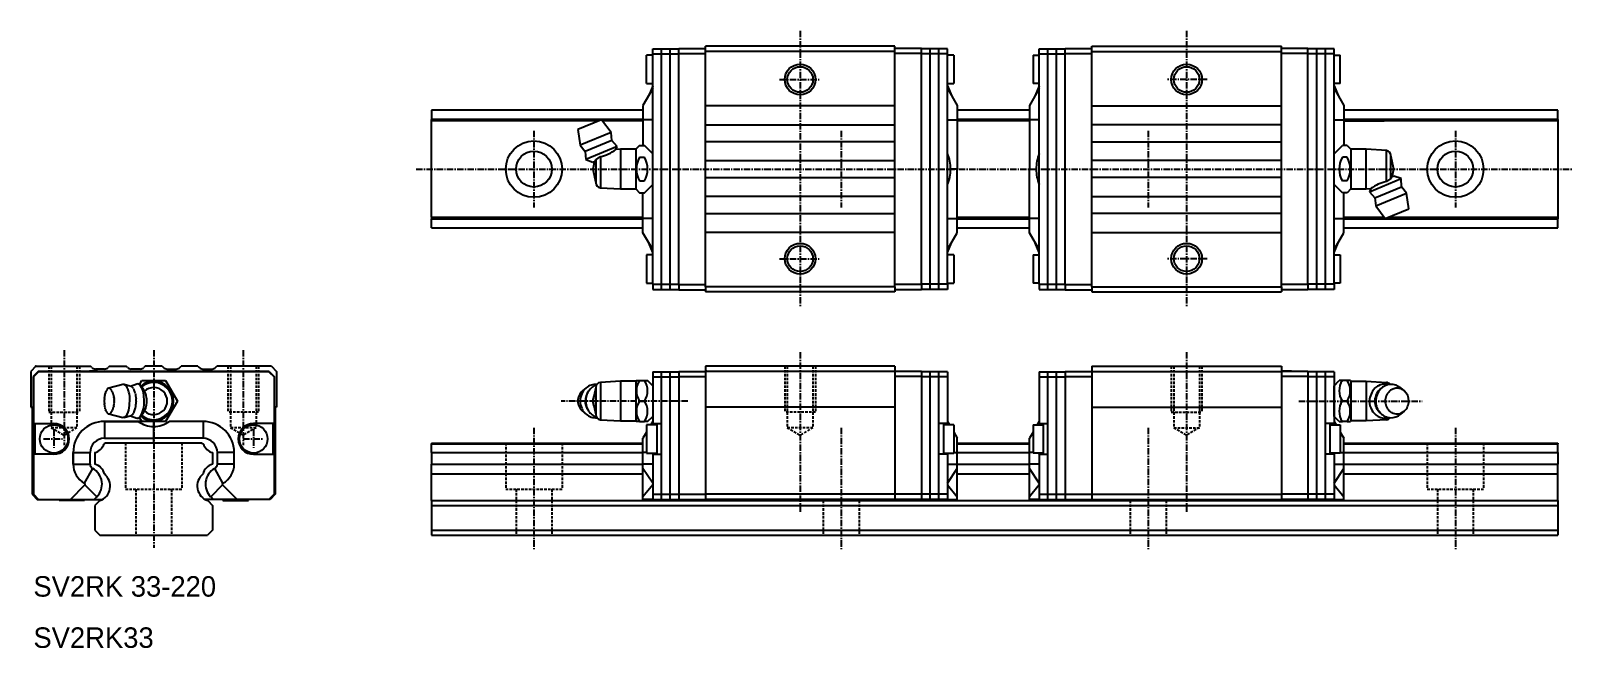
# Model space of a CAD drawing. Extents: x 10 to 311, y 10 to 130.
import ezdxf

# ---------------------------------------------------------------- set-up
doc = ezdxf.new("R2010")
doc.units = 0
doc.linetypes.add('CENTER', pattern=[2, 1.25, -0.25, 0.25, -0.25])
doc.linetypes.add('DASHED', pattern=[0.75, 0.5, -0.25])
doc.layers.get('0').update_dxf_attribs({"linetype": 'CONTINUOUS'})
doc.layers.add('CENTER', color=1, linetype='CENTER')

msp = doc.modelspace()

# ---------------------------------------------------------------- linework, layer by layer
at = {"color": 7, "linetype": 'CONTINUOUS'}
for p, q in [((130.97, 126), (130.97, 127)), ((130.97, 127), (136.07, 127)), ((132.67, 80), (132.67, 127)), ((134.37, 80), (134.37, 127)), ((136.07, 126.05), (136.07, 127.05)), ((136.07, 127.05), (141.27, 127.05)), ((178.27, 127.5), (141.27, 127.5)), ((141.27, 126.5), (141.27, 127.5)), ((178.27, 126.5), (178.27, 127.5)), ((183.47, 127.05), (178.27, 127.05)), ((183.47, 126.05), (183.47, 127.05)), ((188.57, 127), (183.47, 127)), ((185.17, 80), (185.17, 127)), ((186.87, 80), (186.87, 127)), ((188.57, 126), (188.57, 127)), ((206.47, 127), (211.57, 127)), ((206.47, 126), (206.47, 127)), ((208.17, 80), (208.17, 127)), ((209.87, 80), (209.87, 127)), ((211.57, 127.05), (216.77, 127.05)), ((211.57, 126.05), (211.57, 127.05)), ((216.77, 127.5), (253.77, 127.5)), ((216.77, 126.5), (216.77, 127.5)), ((253.77, 126.5), (253.77, 127.5)), ((258.97, 127.05), (253.77, 127.05)), ((258.97, 126.05), (258.97, 127.05)), ((264.07, 127), (258.97, 127)), ((260.67, 80), (260.67, 127)), ((262.37, 80), (262.37, 127)), ((264.07, 126), (264.07, 127)), ((130.97, 125.75), (129.77, 125.75)), ((130.97, 125.75), (129.77, 125.75)), ((129.77, 120.25), (129.77, 125.75)), ((129.77, 120.25), (129.77, 125.75)), ((130.97, 81), (130.97, 126)), ((130.97, 126), (136.07, 126)), ((136.07, 126.05), (141.27, 126.05)), ((136.07, 80.95), (136.07, 126.05)), ((141.27, 80.5), (141.27, 126.5)), ((178.27, 126.5), (141.27, 126.5)), ((178.27, 80.5), (178.27, 126.5)), ((183.47, 126.05), (178.27, 126.05)), ((183.47, 80.95), (183.47, 126.05)), ((188.57, 126), (183.47, 126)), ((188.57, 81), (188.57, 126)), ((189.77, 125.75), (188.57, 125.75)), ((189.77, 125.75), (189.77, 120.25)), ((205.27, 125.75), (205.27, 120.25)), ((205.27, 125.75), (206.47, 125.75)), ((206.47, 81), (206.47, 126)), ((206.47, 126), (211.57, 126)), ((211.57, 80.95), (211.57, 126.05)), ((211.57, 126.05), (216.77, 126.05)), ((216.77, 126.5), (253.77, 126.5)), ((216.77, 80.5), (216.77, 126.5)), ((253.77, 80.5), (253.77, 126.5)), ((258.97, 126.05), (253.77, 126.05)), ((258.97, 80.95), (258.97, 126.05)), ((264.07, 126), (258.97, 126)), ((264.07, 81), (264.07, 126)), ((264.07, 125.75), (265.27, 125.75)), ((264.07, 125.75), (265.27, 125.75)), ((265.27, 120.25), (265.27, 125.75)), ((265.27, 120.25), (265.27, 125.75)), ((130.97, 119.23), (129.07, 115.93)), ((130.97, 119.23), (129.07, 115.93)), ((129.77, 120.25), (130.97, 120.25)), ((129.77, 120.25), (130.97, 120.25)), ((130.97, 119.78), (130.2, 117.9)), ((130.97, 119.78), (130.2, 117.9)), ((188.57, 120.25), (189.77, 120.25)), ((188.57, 119.78), (189.34, 117.9)), ((188.57, 119.23), (190.47, 115.93)), ((206.47, 119.23), (204.57, 115.93)), ((206.47, 120.25), (205.27, 120.25)), ((206.47, 119.78), (205.7, 117.9)), ((265.27, 120.25), (264.07, 120.25)), ((265.27, 120.25), (264.07, 120.25)), ((264.07, 119.78), (264.84, 117.9)), ((264.07, 119.78), (264.84, 117.9)), ((264.07, 119.23), (265.97, 115.93)), ((264.07, 119.23), (265.97, 115.93)), ((129.07, 115), (87.77, 115)), ((87.77, 115), (87.77, 113.2)), ((129.07, 115.93), (129.07, 113.13)), ((129.07, 115.93), (129.07, 113.13)), ((178.27, 115.85), (141.27, 115.85)), ((190.47, 115.93), (190.47, 113.13)), ((204.57, 115), (190.47, 115)), ((204.57, 115.93), (204.57, 113.13)), ((216.77, 115.85), (253.77, 115.85)), ((265.97, 115.93), (265.97, 113.13)), ((265.97, 115.93), (265.97, 113.13)), ((307.77, 115), (265.97, 115)), ((307.77, 113.2), (307.77, 115)), ((129.07, 113.2), (87.77, 113.2)), ((87.77, 112.9), (87.77, 113.2)), ((120.4, 112.9), (87.77, 112.9)), ((87.77, 94.1), (87.77, 112.9)), ((120.98, 113.14), (116.36, 111.23)), ((122.83, 110.66), (120.98, 113.14)), ((129.07, 112.9), (121.16, 112.9)), ((129.07, 113.13), (129.07, 108.12)), ((129.07, 113.13), (129.07, 108.12)), ((130.97, 113.13), (129.07, 113.13)), ((130.97, 113.13), (129.07, 113.13)), ((141.27, 112.15), (178.27, 112.15)), ((188.57, 113.13), (190.47, 113.13)), ((204.57, 113.2), (190.47, 113.2)), ((190.47, 113.13), (190.47, 103.5)), ((204.57, 112.9), (190.47, 112.9)), ((204.57, 113.13), (204.57, 103.5)), ((206.47, 113.13), (204.57, 113.13)), ((253.77, 112.15), (216.77, 112.15)), ((264.07, 113.13), (265.97, 113.13)), ((264.07, 113.13), (265.97, 113.13)), ((307.77, 113.2), (265.97, 113.2)), ((265.97, 113.13), (265.97, 108.12)), ((265.97, 113.13), (265.97, 108.12)), ((307.77, 112.9), (265.97, 112.9)), ((265.97, 112.9), (273.88, 112.9)), ((307.77, 113.2), (307.77, 112.9)), ((307.77, 112.9), (307.77, 94.1)), ((116.36, 111.23), (116.81, 108.17)), ((122.83, 110.66), (116.81, 108.17)), ((123.01, 109.11), (117.78, 106.94)), ((123.01, 109.11), (122.83, 110.66)), ((124.06, 107.92), (123.01, 109.11)), ((178.27, 108.85), (141.27, 108.85)), ((216.77, 108.85), (253.77, 108.85)), ((116.81, 108.17), (117.78, 106.94)), ((117.78, 106.94), (117.88, 105.36)), ((124.06, 107.92), (117.88, 105.36)), ((119.87, 105.31), (120.75, 105.95)), ((120.75, 105.95), (120.75, 99.86)), ((123.78, 107.32), (124.06, 107.92)), ((124.67, 107.37), (123.78, 107.32)), ((123.78, 107.32), (123.78, 107.32)), ((123.78, 107.32), (123.78, 107.32)), ((124.67, 107.37), (124.67, 99.62)), ((127.67, 107.37), (124.67, 107.37)), ((128.41, 108.12), (127.67, 107.37)), ((127.67, 107.37), (127.67, 99.62)), ((128.41, 108.12), (129.35, 108.12)), ((128.41, 105.81), (129.35, 105.81)), ((130.97, 106.5), (129.35, 108.12)), ((264.07, 106.5), (265.69, 108.12)), ((266.63, 108.12), (265.69, 108.12)), ((266.63, 105.81), (265.69, 105.81)), ((266.63, 108.12), (267.37, 107.37)), ((267.37, 107.37), (267.37, 99.62)), ((270.37, 107.37), (267.37, 107.37)), ((270.37, 99.62), (270.37, 107.37)), ((274.29, 107.14), (270.37, 107.37)), ((274.29, 101.05), (274.29, 107.14)), ((275.17, 101.69), (275.17, 106.15)), ((275.77, 103.5), (275.17, 106.15)), ((117.88, 105.36), (119.27, 104.86)), ((119.27, 104.86), (119.75, 105.05)), ((119.61, 105), (119.27, 103.5)), ((119.27, 103.5), (119.87, 100.85)), ((119.75, 105.05), (119.87, 105.31)), ((119.87, 105.31), (119.87, 100.85)), ((141.27, 105.15), (178.27, 105.15)), ((190.47, 103.5), (189.16, 103.5)), ((190.47, 93.87), (190.47, 103.5)), ((204.57, 93.87), (204.57, 103.5)), ((204.57, 103.5), (205.88, 103.5)), ((253.77, 105.15), (216.77, 105.15)), ((275.43, 102), (275.77, 103.5)), ((120.75, 99.86), (124.67, 99.62)), ((124.67, 99.62), (127.67, 99.62)), ((127.67, 99.62), (128.41, 98.88)), ((128.41, 101.19), (129.35, 101.19)), ((129.35, 98.88), (130.97, 100.5)), ((141.27, 101.85), (178.27, 101.85)), ((253.77, 101.85), (216.77, 101.85)), ((265.69, 98.88), (264.07, 100.5)), ((266.63, 101.19), (265.69, 101.19)), ((267.37, 99.62), (266.63, 98.88)), ((267.37, 99.62), (270.37, 99.62)), ((270.37, 99.62), (271.26, 99.68)), ((270.99, 99.08), (277.16, 101.64)), ((271.26, 99.68), (270.99, 99.08)), ((271.26, 99.68), (271.26, 99.68)), ((271.26, 99.68), (271.26, 99.68)), ((272.03, 97.89), (277.26, 100.06)), ((275.17, 101.69), (274.29, 101.05)), ((275.43, 102), (275.17, 101.69)), ((275.77, 102.14), (275.29, 101.95)), ((277.16, 101.64), (275.77, 102.14)), ((277.26, 100.06), (277.16, 101.64)), ((278.23, 98.83), (277.26, 100.06)), ((128.41, 98.88), (129.35, 98.88)), ((129.07, 93.87), (129.07, 98.88)), ((178.27, 98.15), (141.27, 98.15)), ((216.77, 98.15), (253.77, 98.15)), ((266.63, 98.88), (265.69, 98.88)), ((265.97, 93.87), (265.97, 98.88)), ((270.99, 99.08), (272.03, 97.89)), ((272.03, 97.89), (272.21, 96.34)), ((272.21, 96.34), (278.23, 98.83)), ((278.68, 95.77), (278.23, 98.83)), ((87.77, 94.1), (129.07, 94.1)), ((87.77, 94.1), (87.77, 93.8)), ((87.77, 93.8), (129.07, 93.8)), ((87.77, 92), (87.77, 93.8)), ((129.07, 91.07), (129.07, 93.87)), ((130.97, 93.87), (129.07, 93.87)), ((141.27, 94.85), (178.27, 94.85)), ((188.57, 93.87), (190.47, 93.87)), ((190.47, 94.1), (204.57, 94.1)), ((190.47, 91.07), (190.47, 93.87)), ((190.47, 93.8), (204.57, 93.8)), ((206.47, 93.87), (204.57, 93.87)), ((204.57, 91.07), (204.57, 93.87)), ((253.77, 94.85), (216.77, 94.85)), ((264.07, 93.87), (265.97, 93.87)), ((265.97, 94.1), (273.88, 94.1)), ((265.97, 91.07), (265.97, 93.87)), ((265.97, 93.8), (307.77, 93.8)), ((272.21, 96.34), (274.06, 93.86)), ((274.06, 93.86), (278.68, 95.77)), ((274.64, 94.1), (307.77, 94.1)), ((307.77, 94.1), (307.77, 93.8)), ((307.77, 92), (307.77, 93.8)), ((87.77, 92), (129.07, 92)), ((130.97, 87.77), (129.07, 91.07)), ((178.27, 91.15), (141.27, 91.15)), ((188.57, 87.77), (190.47, 91.07)), ((190.47, 92), (204.57, 92)), ((206.47, 87.77), (204.57, 91.07)), ((216.77, 91.15), (253.77, 91.15)), ((264.07, 87.77), (265.97, 91.07)), ((265.97, 92), (307.77, 92)), ((130.97, 87.22), (130.2, 89.1)), ((188.57, 87.22), (189.34, 89.1)), ((206.47, 87.22), (205.7, 89.1)), ((264.07, 87.22), (264.84, 89.1)), ((130.97, 86.75), (129.77, 86.75)), ((129.77, 86.75), (129.77, 81.25)), ((189.77, 86.75), (188.57, 86.75)), ((189.77, 86.75), (189.77, 81.25)), ((205.27, 86.75), (205.27, 81.25)), ((205.27, 86.75), (206.47, 86.75)), ((264.07, 86.75), (265.27, 86.75)), ((265.27, 86.75), (265.27, 81.25)), ((129.77, 81.25), (130.97, 81.25)), ((130.97, 81), (130.97, 80)), ((130.97, 81), (136.07, 81)), ((130.97, 80), (136.07, 80)), ((136.07, 80.95), (141.27, 80.95)), ((136.07, 80.95), (136.07, 79.95)), ((136.07, 79.95), (141.27, 79.95)), ((178.27, 80.5), (141.27, 80.5)), ((141.27, 80.5), (141.27, 79.5)), ((178.27, 79.5), (141.27, 79.5)), ((183.47, 80.95), (178.27, 80.95)), ((178.27, 80.5), (178.27, 79.5)), ((183.47, 79.95), (178.27, 79.95)), ((188.57, 81), (183.47, 81)), ((183.47, 80.95), (183.47, 79.95)), ((188.57, 80), (183.47, 80)), ((188.57, 81.25), (189.77, 81.25)), ((188.57, 81), (188.57, 80)), ((206.47, 81.25), (205.27, 81.25)), ((206.47, 81), (206.47, 80)), ((206.47, 81), (211.57, 81)), ((206.47, 80), (211.57, 80)), ((211.57, 80.95), (216.77, 80.95)), ((211.57, 80.95), (211.57, 79.95)), ((211.57, 79.95), (216.77, 79.95)), ((216.77, 80.5), (253.77, 80.5)), ((216.77, 80.5), (216.77, 79.5)), ((216.77, 79.5), (253.77, 79.5)), ((258.97, 80.95), (253.77, 80.95)), ((253.77, 80.5), (253.77, 79.5)), ((258.97, 79.95), (253.77, 79.95)), ((264.07, 81), (258.97, 81)), ((258.97, 80.95), (258.97, 79.95)), ((264.07, 80), (258.97, 80)), ((265.27, 81.25), (264.07, 81.25)), ((264.07, 81), (264.07, 80)), ((10.5, 65), (9.5, 64)), ((9.5, 64), (9.5, 57)), ((10.95, 64), (9.95, 63)), ((11, 63.9), (10, 62.9)), ((10.5, 65), (21.15, 65)), ((56.05, 64), (10.95, 64)), ((56, 63.9), (11, 63.9)), ((21.41, 64.74), (21.15, 65)), ((21.9, 64.05), (21.62, 64.05)), ((23.89, 64.45), (22.11, 64.45)), ((24.85, 65), (24.59, 64.74)), ((24.85, 65), (28.15, 65)), ((28.41, 64.74), (28.15, 65)), ((30.89, 64.45), (29.11, 64.45)), ((31.85, 65), (31.59, 64.74)), ((35.15, 65), (31.85, 65)), ((35.15, 65), (35.41, 64.74)), ((36.11, 64.45), (37.89, 64.45)), ((38.59, 64.74), (38.85, 65)), ((42.15, 65), (38.85, 65)), ((42.15, 65), (42.41, 64.74)), ((43.11, 64.45), (44.89, 64.45)), ((45.59, 64.74), (45.85, 65)), ((56.5, 65), (45.85, 65)), ((56, 63.9), (57, 62.9)), ((56.05, 64), (57.05, 63)), ((56.5, 65), (57.5, 64)), ((57.5, 64), (57.5, 57)), ((130.97, 63.9), (130.97, 62.9)), ((130.97, 63.9), (136.07, 63.9)), ((132.67, 39), (132.67, 63.9)), ((134.37, 39), (134.37, 63.9)), ((136.07, 64), (141.27, 64)), ((136.07, 64), (136.07, 63)), ((178.27, 65), (141.27, 65)), ((141.27, 65), (141.27, 64)), ((141.57, 64.05), (141.27, 64.05)), ((178.27, 64), (141.27, 64)), ((141.27, 64), (141.27, 57)), ((141.57, 64), (141.57, 64.05)), ((178.27, 65), (178.27, 64)), ((183.47, 64), (178.27, 64)), ((178.27, 64), (178.27, 57)), ((183.47, 64), (183.47, 63)), ((188.57, 63.9), (183.47, 63.9)), ((185.17, 39), (185.17, 63.9)), ((186.87, 39), (186.87, 63.9)), ((188.57, 63.9), (188.57, 62.9)), ((206.47, 63.9), (211.57, 63.9)), ((206.47, 63.9), (206.47, 62.9)), ((208.17, 39), (208.17, 63.9)), ((209.87, 39), (209.87, 63.9)), ((211.57, 64), (216.77, 64)), ((211.57, 64), (211.57, 63)), ((216.77, 65), (253.77, 65)), ((216.77, 65), (216.77, 64)), ((216.77, 64), (253.77, 64)), ((216.77, 64), (216.77, 57)), ((253.77, 65), (253.77, 64)), ((255.77, 64.05), (253.77, 64.05)), ((258.97, 64), (253.77, 64)), ((253.77, 64), (253.77, 57)), ((255.77, 64), (255.77, 64.05)), ((258.97, 64), (258.97, 63)), ((264.07, 63.9), (258.97, 63.9)), ((260.67, 39), (260.67, 63.9)), ((262.37, 39), (262.37, 63.9)), ((264.07, 63.9), (264.07, 62.9)), ((9.95, 63), (9.95, 49.05)), ((10, 62.9), (10, 53.8)), ((27.46, 61.44), (24.72, 60.69)), ((29.1, 61.02), (27.73, 61.44)), ((30.18, 61.51), (28.96, 61.06)), ((30.73, 61.4), (31.19, 62.2)), ((31.36, 60.62), (30.94, 61.18)), ((31.19, 62.2), (35.81, 62.2)), ((31.69, 60.13), (31.36, 60.62)), ((35.81, 62.2), (38.12, 58.2)), ((57, 62.9), (57, 53.8)), ((57.05, 63), (57.05, 40)), ((117.98, 60.78), (117.26, 60.18)), ((119.87, 60.85), (119.27, 58.2)), ((119.87, 60.85), (119.87, 55.55)), ((124.67, 62.07), (120.75, 61.84)), ((120.75, 61.84), (120.75, 54.56)), ((127.67, 62.07), (124.67, 62.07)), ((124.67, 62.07), (124.67, 54.32)), ((127.8, 62.2), (127.67, 62.07)), ((127.67, 62.07), (127.67, 54.32)), ((127.8, 62.2), (128.41, 62.2)), ((128.41, 62.2), (129.35, 62.2)), ((129.35, 62.2), (129.97, 62.2)), ((130.97, 61.2), (129.97, 62.2)), ((130.97, 62.9), (136.07, 62.9)), ((130.97, 62.9), (130.97, 53.8)), ((136.07, 63), (141.27, 63)), ((136.07, 63), (136.07, 40)), ((183.47, 63), (178.27, 63)), ((183.47, 63), (183.47, 40)), ((188.57, 62.9), (183.47, 62.9)), ((188.57, 62.9), (188.57, 53.8)), ((206.47, 62.9), (206.47, 53.8)), ((206.47, 62.9), (211.57, 62.9)), ((211.57, 63), (216.77, 63)), ((211.57, 63), (211.57, 40)), ((258.97, 63), (253.77, 63)), ((258.97, 63), (258.97, 40)), ((264.07, 62.9), (258.97, 62.9)), ((264.07, 62.9), (264.07, 53.8)), ((264.07, 61.2), (265.07, 62.2)), ((264.07, 55.2), (264.07, 61.2)), ((265.69, 62.2), (265.07, 62.2)), ((266.63, 62.2), (265.69, 62.2)), ((267.25, 62.2), (266.63, 62.2)), ((267.25, 62.2), (267.37, 62.07)), ((267.37, 62.07), (270.37, 62.07)), ((267.37, 62.07), (267.37, 58.2)), ((270.37, 62.07), (270.37, 58.2)), ((270.37, 62.07), (274.29, 61.84)), ((272.85, 60.27), (273.16, 60.58)), ((274.29, 61.84), (274.29, 61.53)), ((277.06, 60.78), (277.78, 60.18)), ((31.95, 59.63), (31.69, 60.13)), ((38.12, 58.2), (35.81, 54.2)), ((119.27, 58.2), (119.87, 55.55)), ((128.41, 58.2), (129.35, 58.2)), ((266.63, 58.2), (265.69, 58.2)), ((267.37, 58.2), (267.37, 54.32)), ((270.37, 58.2), (270.37, 54.32)), ((9.5, 57), (9.75, 57)), ((9.75, 57), (9.75, 40)), ((23.87, 54.23), (30.46, 54.23)), ((23.87, 54.23), (23.87, 50.93)), ((30.46, 54.23), (23.87, 54.23)), ((23.87, 54.23), (23.87, 50.93)), ((24.72, 55.71), (27.46, 54.96)), ((27.73, 54.96), (29.1, 55.38)), ((28.96, 55.34), (30.18, 54.89)), ((31.17, 54.23), (30.46, 54.23)), ((31.19, 54.2), (30.73, 55)), ((30.94, 55.22), (31.36, 55.78)), ((31.36, 55.78), (31.69, 56.27)), ((31.69, 56.27), (31.95, 56.77)), ((43.13, 54.23), (36.54, 54.23)), ((43.13, 54.23), (43.13, 50.93)), ((57.25, 57), (57.25, 40)), ((57.5, 57), (57.25, 57)), ((120.75, 54.56), (124.67, 54.32)), ((124.67, 54.32), (127.67, 54.32)), ((127.67, 54.32), (127.8, 54.2)), ((129.97, 54.2), (130.97, 55.2)), ((130.97, 54.23), (130.58, 53.55)), ((178.27, 57), (141.27, 57)), ((141.27, 57), (141.27, 40)), ((178.27, 57), (178.27, 40)), ((188.57, 54.23), (188.96, 53.55)), ((206.47, 54.23), (206.08, 53.55)), ((216.77, 57), (253.77, 57)), ((216.77, 57), (216.77, 40)), ((253.77, 57), (253.77, 40)), ((265.07, 54.2), (264.07, 55.2)), ((264.07, 54.23), (264.46, 53.55)), ((267.37, 54.32), (267.25, 54.2)), ((270.37, 54.32), (267.37, 54.32)), ((274.29, 54.56), (270.37, 54.32)), ((273.16, 55.82), (272.85, 56.13)), ((274.29, 54.87), (274.29, 54.56)), ((277.78, 56.22), (277.06, 55.62)), ((10, 53.8), (14, 53.8)), ((10.25, 53.8), (10.25, 47.8)), ((35.81, 54.2), (31.19, 54.2)), ((33.5, 53.22), (33.5, 54.2)), ((33.5, 53.21), (33.5, 53.22)), ((33.5, 53.2), (33.5, 53.21)), ((33.5, 50.93), (33.5, 53.2)), ((33.5, 50.93), (33.5, 53.2)), ((57, 53.8), (53, 53.8)), ((56.75, 53.8), (56.75, 47.8)), ((56.75, 53.8), (56.75, 47.8)), ((128.41, 54.2), (127.8, 54.2)), ((128.41, 54.2), (129.35, 54.2)), ((129.77, 52.15), (129.07, 50.93)), ((129.97, 54.2), (129.35, 54.2)), ((129.77, 53.55), (129.77, 48.05)), ((131.77, 53.55), (129.77, 53.55)), ((130.97, 53.55), (130.97, 53.8)), ((130.97, 53.8), (132.67, 53.8)), ((131.77, 53.8), (131.77, 47.8)), ((131.77, 53.8), (131.77, 47.8)), ((188.57, 53.8), (186.87, 53.8)), ((187.77, 53.8), (187.77, 47.8)), ((189.77, 53.55), (187.77, 53.55)), ((188.57, 53.55), (188.57, 53.8)), ((189.77, 53.55), (189.77, 48.05)), ((189.77, 52.15), (190.47, 50.93)), ((205.27, 52.15), (204.57, 50.93)), ((205.27, 53.55), (205.27, 48.05)), ((205.27, 53.55), (207.27, 53.55)), ((206.47, 53.8), (208.17, 53.8)), ((206.47, 53.55), (206.47, 53.8)), ((207.27, 53.8), (207.27, 47.8)), ((264.07, 53.8), (262.37, 53.8)), ((263.27, 53.8), (263.27, 47.8)), ((263.27, 53.8), (263.27, 47.8)), ((263.27, 53.55), (265.27, 53.55)), ((264.07, 53.55), (264.07, 53.8)), ((265.07, 54.2), (265.69, 54.2)), ((265.27, 53.55), (265.27, 48.05)), ((265.27, 52.15), (265.97, 50.93)), ((266.63, 54.2), (265.69, 54.2)), ((266.63, 54.2), (267.25, 54.2)), ((9.95, 44.95), (9.95, 49.05)), ((9.95, 49.05), (9.95, 44.95)), ((9.95, 49.05), (10.25, 49.05)), ((24.1, 50), (23.8, 49.83)), ((23.87, 50.93), (33.5, 50.93)), ((23.87, 50.93), (33.5, 50.93)), ((42.9, 50), (24.1, 50)), ((43.13, 50.93), (33.5, 50.93)), ((33.5, 50), (33.5, 50.93)), ((42.9, 50), (43.2, 49.83)), ((87.77, 50), (129.07, 50)), ((87.77, 50), (87.77, 49.83)), ((87.77, 49.83), (129.07, 49.83)), ((87.77, 48.15), (87.77, 49.83)), ((129.07, 48.13), (129.07, 50.93)), ((190.47, 48.13), (190.47, 50.93)), ((190.47, 50), (204.57, 50)), ((190.47, 49.83), (204.57, 49.83)), ((204.57, 48.13), (204.57, 50.93)), ((265.97, 48.13), (265.97, 50.93)), ((265.97, 50), (307.77, 50)), ((265.97, 49.83), (307.77, 49.83)), ((307.77, 50), (307.77, 49.83)), ((307.77, 48.15), (307.77, 49.83)), ((14, 47.8), (10, 47.8)), ((10, 47.8), (10, 40)), ((17.77, 45.9), (17.77, 48.13)), ((17.77, 48.13), (17.77, 45.9)), ((17.77, 48.13), (21.07, 48.13)), ((17.77, 48.13), (21.07, 48.13)), ((17.77, 45.9), (21.07, 45.9)), ((17.77, 45.9), (21.07, 45.9)), ((21.07, 45.9), (21.07, 48.13)), ((21.07, 45.9), (21.07, 48.13)), ((22, 48.15), (22, 45.85)), ((45, 48.15), (45, 45.85)), ((45.93, 45.9), (45.93, 48.13)), ((49.23, 48.13), (45.93, 48.13)), ((49.23, 45.9), (45.93, 45.9)), ((49.23, 45.9), (49.23, 48.13)), ((53, 47.8), (57, 47.8)), ((57, 47.8), (57, 40)), ((87.77, 48.15), (129.07, 48.15)), ((87.77, 48.15), (87.77, 45.85)), ((87.77, 45.85), (129.07, 45.85)), ((87.77, 43.96), (87.77, 45.85)), ((129.77, 48.13), (129.07, 48.13)), ((129.07, 45.9), (129.07, 48.13)), ((130.97, 45.9), (129.07, 45.9)), ((129.07, 45.03), (129.07, 45.9)), ((129.77, 48.05), (131.77, 48.05)), ((130.97, 47.8), (130.97, 48.05)), ((130.97, 47.8), (130.97, 40)), ((130.97, 47.8), (132.67, 47.8)), ((188.57, 47.8), (186.87, 47.8)), ((187.77, 48.05), (189.77, 48.05)), ((188.57, 47.8), (188.57, 48.05)), ((188.57, 47.8), (188.57, 40)), ((188.57, 45.9), (190.47, 45.9)), ((189.77, 48.13), (190.47, 48.13)), ((190.47, 48.15), (204.57, 48.15)), ((190.47, 45.9), (190.47, 48.13)), ((190.47, 45.03), (190.47, 45.9)), ((190.47, 45.85), (204.57, 45.85)), ((204.57, 45.9), (204.57, 48.13)), ((205.27, 48.13), (204.57, 48.13)), ((206.47, 45.9), (204.57, 45.9)), ((204.57, 45.03), (204.57, 45.9)), ((207.27, 48.05), (205.27, 48.05)), ((206.47, 47.8), (206.47, 48.05)), ((206.47, 47.8), (206.47, 40)), ((206.47, 47.8), (208.17, 47.8)), ((264.07, 47.8), (262.37, 47.8)), ((265.27, 48.05), (263.27, 48.05)), ((264.07, 47.8), (264.07, 48.05)), ((264.07, 47.8), (264.07, 40)), ((264.07, 45.9), (265.97, 45.9)), ((265.27, 48.13), (265.97, 48.13)), ((265.97, 48.15), (307.77, 48.15)), ((265.97, 45.9), (265.97, 48.13)), ((265.97, 45.03), (265.97, 45.9)), ((265.97, 45.85), (307.77, 45.85)), ((307.77, 48.15), (307.77, 45.85)), ((307.77, 43.96), (307.77, 45.85)), ((9.95, 44.95), (10, 44.95)), ((9.95, 44.95), (9.95, 40)), ((19.99, 42.14), (21.59, 45.03)), ((19.99, 42.14), (21.59, 45.03)), ((47.01, 42.14), (45.41, 45.03)), ((87.77, 43.96), (129.07, 43.96)), ((87.77, 38.76), (87.77, 43.96)), ((129.07, 39.49), (129.07, 45.03)), ((130.97, 42.14), (129.07, 45.03)), ((188.57, 42.14), (190.47, 45.03)), ((190.47, 39.49), (190.47, 45.03)), ((190.47, 43.96), (204.57, 43.96)), ((206.47, 42.14), (204.57, 45.03)), ((204.57, 39.49), (204.57, 45.03)), ((264.07, 42.14), (265.97, 45.03)), ((265.97, 39.49), (265.97, 45.03)), ((265.97, 43.96), (307.77, 43.96)), ((307.77, 38.76), (307.77, 43.96)), ((9.75, 40), (10.75, 39)), ((9.95, 40), (10.95, 39)), ((10, 40), (11, 39)), ((17.22, 39), (20.04, 41.82)), ((20.04, 41.82), (17.22, 39)), ((20.04, 41.82), (22.37, 39.49)), ((20.04, 41.82), (22.37, 39.49)), ((21.88, 39), (22.37, 39.49)), ((21.88, 39), (22.37, 39.49)), ((46.96, 41.82), (44.63, 39.49)), ((45.12, 39), (44.63, 39.49)), ((49.78, 39), (46.96, 41.82)), ((57, 40), (56, 39)), ((57.05, 40), (56.05, 39)), ((57.25, 40), (56.25, 39)), ((130.97, 41.82), (129.07, 39.49)), ((129.07, 39), (129.07, 39.49)), ((130.97, 40), (130.97, 39)), ((130.97, 40), (136.07, 40)), ((136.07, 40), (141.27, 40)), ((136.07, 40), (136.07, 39)), ((178.27, 40), (141.27, 40)), ((141.27, 40), (141.27, 39)), ((183.47, 40), (178.27, 40)), ((178.27, 40), (178.27, 39)), ((183.47, 40), (183.47, 39)), ((188.57, 40), (183.47, 40)), ((188.57, 41.82), (190.47, 39.49)), ((188.57, 40), (188.57, 39)), ((190.47, 39), (190.47, 39.49)), ((206.47, 41.82), (204.57, 39.49)), ((204.57, 39), (204.57, 39.49)), ((206.47, 40), (206.47, 39)), ((206.47, 40), (211.57, 40)), ((211.57, 40), (211.57, 39)), ((211.57, 40), (216.77, 40)), ((216.77, 40), (253.77, 40)), ((216.77, 40), (216.77, 39)), ((253.77, 40), (253.77, 39)), ((258.97, 40), (253.77, 40)), ((258.97, 40), (258.97, 39)), ((264.07, 40), (258.97, 40)), ((264.07, 41.82), (265.97, 39.49)), ((264.07, 40), (264.07, 39)), ((265.97, 39), (265.97, 39.49)), ((10.75, 39), (10.95, 39)), ((10.95, 39), (11, 39)), ((11, 39), (17.22, 39)), ((15, 38.96), (15, 38.8)), ((20, 38.8), (15, 38.8)), ((17.22, 39), (21.88, 39)), ((17.22, 39), (21.88, 39)), ((20, 38.8), (20, 39)), ((21.88, 39), (23.5, 39)), ((21.88, 39), (23.5, 39)), ((22.96, 38.76), (22, 37.8)), ((22, 37.8), (22, 33)), ((45.12, 39), (43.5, 39)), ((44.04, 38.76), (45, 37.8)), ((45, 37.8), (45, 33)), ((49.78, 39), (45.12, 39)), ((47, 39), (47, 38.8)), ((47, 38.8), (52, 38.8)), ((56, 39), (49.78, 39)), ((52, 38.8), (52, 39)), ((56.05, 39), (56, 39)), ((56.25, 39), (56.05, 39)), ((87.77, 38.76), (307.77, 38.76)), ((87.77, 38.76), (87.77, 37.8)), ((87.77, 37.8), (307.77, 37.8)), ((87.77, 37.8), (87.77, 33)), ((130.97, 39), (129.07, 39)), ((130.97, 39), (136.07, 39)), ((136.07, 39), (141.27, 39)), ((178.27, 39), (141.27, 39)), ((183.47, 39), (178.27, 39)), ((188.57, 39), (183.47, 39)), ((188.57, 39), (190.47, 39)), ((206.47, 39), (204.57, 39)), ((206.47, 39), (211.57, 39)), ((211.57, 39), (216.77, 39)), ((216.77, 39), (253.77, 39)), ((258.97, 39), (253.77, 39)), ((264.07, 39), (258.97, 39)), ((264.07, 39), (265.97, 39)), ((307.77, 38.76), (307.77, 37.8)), ((307.77, 37.8), (307.77, 33)), ((22, 33), (23, 32)), ((23, 32), (44, 32)), ((45, 33), (44, 32)), ((87.77, 33), (307.77, 33)), ((87.77, 33), (87.77, 32)), ((87.77, 32), (307.77, 32)), ((307.77, 33), (307.77, 32))]:
    msp.add_line(p, q, dxfattribs=at)
at = {"color": 3, "linetype": 'DASHED'}
for p, q in [((13, 65), (13, 56)), ((13.5, 65), (13.5, 53)), ((18.5, 65), (18.5, 53)), ((19, 65), (19, 56)), ((48, 65), (48, 56)), ((48.5, 65), (48.5, 53)), ((53.5, 65), (53.5, 53)), ((54, 65), (54, 56)), ((156.77, 65), (156.77, 56)), ((157.27, 65), (157.27, 53)), ((162.27, 65), (162.27, 53)), ((162.77, 65), (162.77, 56)), ((232.27, 65), (232.27, 56)), ((232.77, 65), (232.77, 53)), ((237.77, 65), (237.77, 53)), ((238.27, 65), (238.27, 56)), ((13, 56), (19, 56)), ((54, 56), (48, 56)), ((162.77, 56), (156.77, 56)), ((232.27, 56), (238.27, 56)), ((18.5, 53), (13.5, 53)), ((13.5, 53), (16, 51.56)), ((18.5, 53), (16, 51.56)), ((53.5, 53), (48.5, 53)), ((48.5, 53), (51, 51.56)), ((53.5, 53), (51, 51.56)), ((162.27, 53), (157.27, 53)), ((157.27, 53), (159.77, 51.56)), ((162.27, 53), (159.77, 51.56)), ((232.77, 53), (237.77, 53)), ((232.77, 53), (235.27, 51.56)), ((237.77, 53), (235.27, 51.56)), ((28, 50), (28, 41)), ((39, 50), (39, 41)), ((102.27, 50), (102.27, 41)), ((113.27, 50), (113.27, 41)), ((282.27, 50), (282.27, 41)), ((293.27, 50), (293.27, 41)), ((28, 41), (39, 41)), ((30, 41), (30, 32)), ((37, 41), (37, 32)), ((102.27, 41), (113.27, 41)), ((104.27, 41), (104.27, 32)), ((111.27, 41), (111.27, 32)), ((282.27, 41), (293.27, 41)), ((284.27, 41), (284.27, 32)), ((291.27, 41), (291.27, 32)), ((164.27, 38.76), (164.27, 32)), ((171.27, 38.76), (171.27, 32)), ((224.27, 38.76), (224.27, 32)), ((231.27, 38.76), (231.27, 32))]:
    msp.add_line(p, q, dxfattribs=at)
at = {"linetype": 'CONTINUOUS'}
for p, q in [((27.73, 61.44), (27.46, 61.44)), ((27.73, 54.96), (27.46, 54.96))]:
    msp.add_line(p, q, dxfattribs=at)
at = {"color": 3, "linetype": 'CONTINUOUS'}
for centre in [(159.77, 121), (235.27, 121), (159.77, 86), (235.27, 86)]:
    msp.add_circle(centre, 3, dxfattribs=at)
at = {"color": 7, "linetype": 'CONTINUOUS'}
for centre, radius in [((159.77, 121), 2.5), ((235.27, 121), 2.5), ((107.77, 103.5), 5.5), ((287.77, 103.5), 5.5), ((107.77, 103.5), 3.5), ((287.77, 103.5), 3.5), ((159.77, 86), 2.5), ((235.27, 86), 2.5), ((14, 50.8), 2.75), ((14, 50.8), 2.75), ((53, 50.8), 2.75)]:
    msp.add_circle(centre, radius, dxfattribs=at)
for centre, radius, start, end in [((119.33, 113.1), 7.29, 281.2292, 307.55), ((132.42, 103.5), 4.62, 150.0104, 209.9896), ((125.35, 103.5), 4.62, 330.0001, 29.9999), ((181.45, 103.57), 7.71, 359.4563, 22.6234), ((213.59, 103.57), 7.71, 157.3766, 180.5437), ((269.69, 103.5), 4.62, 150.0001, 209.9999), ((262.62, 103.5), 4.62, 330.0104, 29.9896), ((274.17, 106.15), 1, 0, 83.2229), ((181.45, 103.43), 7.71, 337.3766, 0.5437), ((213.59, 103.43), 7.71, 179.4563, 202.6234), ((120.87, 100.85), 1, 180, 263.2229), ((275.71, 93.9), 7.29, 101.2292, 127.55), ((21.62, 58.05), 6, 90, 97.5568), ((22.11, 65.45), 1, 225, 270), ((21.9, 58.55), 5.5, 82.1067, 90), ((23.89, 65.45), 1, 270, 315), ((29.11, 65.45), 1, 225, 270), ((30.89, 65.45), 1, 270, 315), ((36.11, 65.45), 1, 225, 270), ((37.89, 65.45), 1, 270, 315), ((43.11, 65.45), 1, 225, 270), ((44.89, 65.45), 1, 270, 315), ((25.27, 59.69), 1.18, 149.9462, 160.6158), ((26.34, 59.08), 2.41, 144.2871, 149.9462), ((24.78, 60.2), 0.49, 97.1639, 144.2871), ((24.67, 60.06), 0.628, 42.7713, 85.8209), ((23.84, 59.29), 1.76, 34.4113, 42.7713), ((24.16, 59.51), 1.37, 24.8028, 34.4113), ((27.32, 60.44), 1.08, 21.0278, 67.2834), ((7.76, 52.92), 22.03, 18.6519, 21.0278), ((28.51, 59.75), 1.39, 55.0676, 65.0564), ((28.94, 60.36), 0.646, 25.4744, 55.0676), ((49.96, 70.38), 22.64, 205.4744, 206.7542), ((30.36, 61.03), 0.511, 60.8171, 110.5992), ((30.13, 60.62), 0.984, 34.9878, 60.8171), ((28.29, 59.33), 3.23, 7.3525, 34.9878), ((33.5, 58.2), 3.88, 229.2393, 130.7607), ((33.5, 58.2), 3.64, 229.0058, 130.9942), ((33.5, 58.2), 2.65, 226.8285, 133.1715), ((120.11, 58.28), 3.29, 130.7852, 155.8923), ((119.83, 58.6), 2.86, 85.1547, 130.7852), ((121.07, 58.45), 3.11, 109.6894, 146.9357), ((120.87, 60.85), 1, 96.7771, 180), ((131.34, 60.2), 3.54, 145.6279, 214.3721), ((126.43, 60.2), 3.54, 325.6279, 34.3721), ((268.61, 60.2), 3.54, 145.6159, 214.3841), ((263.7, 60.2), 3.54, 325.6273, 34.3727), ((274.82, 58.07), 3.83, 136.741, 178.1041), ((273.68, 59.14), 2.27, 115.1296, 136.741), ((275.11, 58.21), 3.08, 126.2099, 230.7496), ((275.84, 58.12), 3.64, 137.6191, 178.8069), ((274.21, 58.02), 3.51, 88.6836, 115.1296), ((275.15, 58.75), 2.7, 91.7682, 137.6191), ((274.17, 60.85), 1, 36.791, 83.2229), ((274.25, 59.68), 1.85, 71.5934, 88.6836), ((276.34, 58.57), 2.12, 111.4007, 129.7266), ((275.16, 58.46), 2.99, 50.6705, 91.7682), ((276.39, 58.43), 2.27, 90.6006, 111.4007), ((276.39, 58.67), 2.03, 68.2985, 90.6006), ((276.25, 58.31), 2.42, 50.6319, 68.2985), ((25.68, 58.49), 1.81, 173.733, 180.0616), ((20.15, 58.48), 3.71, 356.9724, 0.0616), ((25.68, 58.19), 1.83, 176.9724, 183.2469), ((20.15, 57.88), 3.72, 0.1617, 3.2469), ((25.68, 57.89), 1.81, 180.1617, 186.4986), ((20.03, 59.11), 3.87, 353.733, 356.7047), ((20.01, 57.25), 3.89, 3.5403, 6.4986), ((25.66, 58.78), 1.77, 170.1836, 176.7047), ((25.66, 57.6), 1.77, 183.5403, 190.0814), ((19.66, 59.82), 4.32, 350.1836, 352.8665), ((19.62, 56.52), 4.37, 7.4277, 10.0814), ((25.61, 59.08), 1.68, 165.9229, 172.8665), ((18.44, 60.87), 5.71, 345.9229, 347.9835), ((25.51, 59.37), 1.51, 160.0922, 167.9835), ((2.24, 67.8), 23.24, 340.0922, 340.6158), ((19.84, 57.52), 6.13, 22.7591, 24.8028), ((23.8, 59.18), 1.84, 16.1339, 22.7591), ((-7.86, 50.02), 34.79, 15.7913, 16.1339), ((23.58, 58.91), 2.12, 10.2366, 15.7913), ((59.72, 50.72), 34.65, 169.0693, 169.4059), ((56.62, 64.88), 31.46, 190.2366, 190.607), ((23.46, 58.67), 2.29, 5.5412, 10.607), ((23.46, 57.72), 2.28, 349.0693, 354.1585), ((41.95, 60.46), 16.29, 185.5412, 186.2483), ((42.31, 55.79), 16.67, 173.4671, 174.1585), ((23.39, 58.43), 2.37, 1.408, 6.2483), ((23.4, 57.96), 2.37, 353.4671, 358.3172), ((39.4, 57.49), 13.64, 177.4766, 178.3172), ((39.33, 58.82), 13.57, 181.408, 182.2531), ((23.37, 58.19), 2.4, 357.4766, 2.2531), ((24.65, 58.62), 4.21, 354.2322, 18.6519), ((-46.46, 65.81), 75.68, 352.8838, 354.2322), ((28.5, 59.56), 1.4, 7.3483, 26.7542), ((54.94, 62.97), 25.26, 187.3483, 189.748), ((27.38, 57.54), 2.66, 340.7177, 1.156), ((34.97, 57.69), 4.94, 174.0912, 181.156), ((28.26, 58.39), 1.81, 354.0912, 9.748), ((9.45, 56.9), 22.23, 3.3561, 7.3525), ((26.53, 57.9), 5.12, 345.9353, 3.3561), ((26.84, 58.2), 5.31, 344.3386, 15.6614), ((119.11, 58.19), 2.75, 156.3696, 179.7225), ((118.99, 58.19), 2.63, 179.7225, 204.1854), ((118.82, 58.31), 2.43, 129.9202, 156.3696), ((120.26, 58.21), 3.45, 155.8923, 180.1998), ((120.37, 58.21), 3.56, 180.1998, 203.7081), ((120.91, 58.19), 3.14, 141.4466, 179.7942), ((120.76, 58.19), 2.98, 179.7942, 196.5767), ((121.34, 58.22), 3.46, 163.2854, 180.3436), ((121.64, 58.22), 3.76, 180.3436, 196.0273), ((120.99, 58.26), 3.23, 196.5767, 217.9131), ((121.48, 58.18), 3.61, 146.9357, 163.2854), ((121.67, 58.2), 2.4, 154.7068, 179.7781), ((121.73, 58.22), 2.46, 180.3823, 205.1326), ((131.34, 56.2), 3.54, 145.6279, 214.3721), ((126.43, 56.2), 3.54, 325.6279, 34.3721), ((268.61, 56.2), 3.54, 145.6273, 214.3727), ((263.7, 56.2), 3.54, 325.6273, 34.3727), ((274.26, 58.09), 3.28, 178.1041, 241.8177), ((275.48, 58.13), 3.28, 178.8069, 224.8147), ((276.51, 58.22), 2.45, 168.7966, 180.5394), ((277.06, 58.23), 3.01, 180.5394, 190.1247), ((276.98, 58.13), 2.94, 158.6141, 168.7966), ((276.49, 58.13), 2.42, 190.1247, 202.4646), ((276.45, 58.34), 2.36, 144.8049, 158.6141), ((276.64, 58.2), 2.59, 129.7266, 144.8049), ((276.1, 58.22), 2.58, 359.4947, 49.3507), ((275.87, 58.22), 2.8, 336.5974, 359.4947), ((23.87, 48.13), 6.1, 90.0008, 179.9992), ((23.87, 48.13), 6.1, 90.0008, 179.9992), ((25.61, 57.3), 1.67, 187.4277, 194.4141), ((18.27, 55.42), 5.9, 12.4183, 14.4141), ((25.5, 57.01), 1.5, 192.4183, 200.4132), ((-9.46, 44), 35.8, 20.0721, 20.4132), ((25.25, 56.68), 1.15, 200.0721, 211.1208), ((26.02, 57.15), 2.06, 211.1208, 217.8884), ((24.78, 56.18), 0.477, 217.8884, 242.119), ((24.73, 56.09), 0.381, 242.119, 267.2598), ((24.68, 56.31), 0.597, 273.2202, 298.7005), ((24.69, 56.3), 0.589, 298.7005, 314.972), ((23.97, 57.01), 1.59, 314.972, 324.4048), ((24.19, 56.86), 1.33, 324.4048, 334.4057), ((20.32, 58.71), 5.62, 334.4057, 336.6464), ((23.82, 57.2), 1.81, 336.6464, 343.3865), ((-1.98, 64.9), 28.74, 343.3865, 343.8022), ((23.59, 57.47), 2.1, 343.8022, 349.4059), ((26.57, 56.69), 2.08, 304.0454, 352.8838), ((28.8, 56.17), 0.842, 290.5673, 338.4782), ((9.34, 63.85), 21.76, 338.4782, 340.7177), ((30.38, 55.79), 0.919, 257.7557, 277.7073), ((33.5, 58.2), 5, 232.5609, 270), ((30.47, 55.12), 0.242, 277.7073, 306.3092), ((31.44, 53.79), 1.41, 120.5653, 126.3092), ((30.44, 55.49), 0.561, 300.5653, 331.7244), ((25.45, 58.17), 6.23, 331.7244, 345.9353), ((33.5, 58.2), 5, 270, 307.4391), ((43.13, 48.13), 6.1, 0.0008, 89.9992), ((118.91, 58.15), 2.53, 204.1854, 229.5249), ((120.03, 58.06), 3.19, 203.7081, 230.0021), ((148.67, 93.02), 48.38, 229.5249, 230.6346), ((119.88, 57.88), 2.95, 230.0021, 251.8623), ((121.23, 58.1), 3.33, 196.0273, 213.7038), ((121.25, 58.12), 3.36, 213.7038, 231.0042), ((119.82, 57.7), 2.76, 251.8623, 275.2328), ((120.97, 57.76), 2.9, 231.0042, 250.9998), ((120.87, 55.55), 1, 180, 263.2229), ((274.07, 57.73), 2.87, 241.8177, 285.548), ((275.37, 58.02), 3.11, 224.8147, 244.7743), ((275.2, 57.66), 2.72, 244.7743, 267.3138), ((276.84, 58.27), 2.8, 202.4646, 214.1163), ((274.17, 55.55), 1, 276.7771, 323.209), ((276.4, 57.97), 2.27, 214.1163, 231.3522), ((276.52, 58.13), 2.47, 231.3522, 242.8397), ((275.21, 57.81), 2.87, 267.3138, 310.2475), ((276.36, 57.8), 2.1, 242.8397, 270.3125), ((276.36, 57.9), 2.2, 270.3125, 310.2548), ((276.25, 58.06), 2.39, 309.6388, 336.5974), ((14, 50.8), 3, 270, 90), ((53, 50.8), 3, 90, 270), ((23.87, 48.13), 2.8, 90, 180), ((23.87, 48.13), 2.8, 90, 180), ((21.42, 50.58), 2.5, 283.5091, 342.3449), ((43.13, 48.13), 2.8, 0, 90), ((45.58, 50.58), 2.5, 197.6551, 256.4909), ((22.07, 45.9), 4.3, 180.0008, 241.1143), ((22.07, 45.9), 4.3, 180.0008, 241.1143), ((22.07, 45.9), 1, 180, 241.1151), ((22.07, 45.9), 1, 180, 241.1151), ((21.42, 43.42), 2.5, 12.4795, 76.4909), ((45.58, 43.42), 2.5, 103.5091, 167.5205), ((44.93, 45.9), 1, 298.8849, 0), ((44.93, 45.9), 4.3, 298.8857, 359.9992), ((19.9, 41.96), 3.5, 315, 61.1151), ((19.9, 41.96), 3.5, 315, 61.1151), ((22, 41.6), 3, 288.5944, 51.7585), ((45, 41.6), 3, 128.2415, 251.4056), ((47.1, 41.96), 3.5, 118.8849, 225), ((19.9, 41.96), 0.2, 315.0002, 61.115), ((47.1, 41.96), 0.2, 118.885, 224.9998)]:
    msp.add_arc(centre, radius, start, end, dxfattribs=at)
at = {"color": 7}
msp.add_point((10.5, 65), dxfattribs=at)
at = {"layer": 'CENTER', "color": 1, "linetype": 'CENTER'}
for p, q in [((159.77, 130.5), (159.77, 76.5)), ((235.27, 130.5), (235.27, 76.5)), ((155.77, 121), (163.77, 121)), ((239.27, 121), (231.27, 121)), ((107.77, 111), (107.77, 96)), ((167.77, 111), (167.77, 96)), ((227.77, 111), (227.77, 96)), ((287.77, 111), (287.77, 96)), ((84.77, 103.5), (310.77, 103.5)), ((155.77, 86), (163.77, 86)), ((239.27, 86), (231.27, 86)), ((16, 68.12), (16, 49.56)), ((33.5, 68.12), (33.5, 29.52)), ((51, 68.12), (51, 49.56)), ((159.77, 67.74), (159.77, 36.57)), ((235.27, 67.74), (235.27, 36.57)), ((137.86, 58.2), (113.06, 58.2)), ((257.18, 58.2), (281.27, 58.2)), ((14, 52.69), (14, 49.09)), ((53, 52.69), (53, 49.09)), ((107.77, 53), (107.77, 29)), ((167.77, 53), (167.77, 29)), ((227.77, 53), (227.77, 29)), ((287.77, 53), (287.77, 29)), ((11.96, 50.8), (15.86, 50.8)), ((50.97, 50.8), (54.87, 50.8))]:
    msp.add_line(p, q, dxfattribs=at)

# ---------------------------------------------------------------- texts
at = {"color": 7, "linetype": 'CONTINUOUS'}
for s, p in [('SV2RK 33-220', (10, 20)), ('SV2RK33', (10, 10))]:
    msp.add_text(s, height=4, dxfattribs=at).set_placement(p)

doc.saveas('drawing.dxf')
